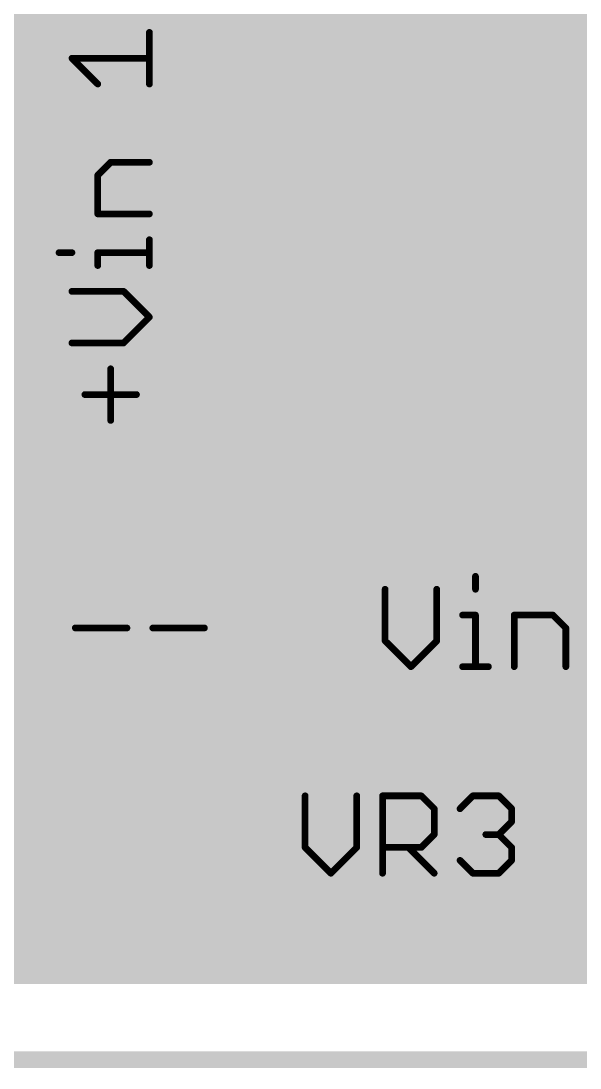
# Model space of a CAD drawing. Extents: x 0 to 10.8, y 0 to 6.1.
# Drawn here: x 1.825 to 2.157, y -0.013 to 0.61 of the extents above; entities that cross this region are included whole.
import ezdxf

# ---------------------------------------------------------------- set-up
doc = ezdxf.new("R2010")
doc.units = 0
for name, color, linetype in [('1', 22, 'CONTINUOUS'), ('16', 175, 'CONTINUOUS'), ('20', 7, 'CONTINUOUS'), ('21', 253, 'CONTINUOUS'), ('25', 253, 'CONTINUOUS')]:
    doc.layers.add(name, color=color, linetype=linetype)

msp = doc.modelspace()

# ---------------------------------------------------------------- linework, layer by layer
at = {"layer": '1', "const_width": 0.016}
for points in [[(1.303799, 0.608), (2.956, 0.608)], [(1.307697, 0.592), (2.956, 0.592)], [(1.307697, 0.576), (2.956, 0.576)], [(1.78811, 0.56), (2.319138, 0.56)], [(1.799697, 0.544), (2.308106, 0.544)], [(1.804035, 0.528), (2.304075, 0.528)], [(1.803193, 0.512), (2.305268, 0.512)], [(1.796555, 0.496), (2.312181, 0.496)], [(1.780996, 0.48), (2.328622, 0.48)], [(1.78411, 0.464), (2.323638, 0.464)], [(1.798039, 0.448), (2.310146, 0.448)], [(1.804035, 0.432), (2.304709, 0.432)], [(1.804035, 0.416), (2.304634, 0.416)], [(1.79822, 0.4), (2.309913, 0.4)], [(1.784555, 0.384), (2.32302, 0.384)], [(1.236701, 0.368), (2.828417, 0.368)], [(1.247984, 0.352), (2.835043, 0.352)], [(1.25637, 0.336), (2.846626, 0.336)], [(1.260657, 0.32), (2.862874, 0.32)], [(1.262925, 0.304), (7.723528, 0.304)], [(1.262925, 0.288), (7.727264, 0.288)], [(1.259886, 0.272), (7.732362, 0.272)], [(1.255563, 0.256), (7.741598, 0.256)], [(1.246327, 0.24), (7.755106, 0.24)], [(1.233839, 0.224), (7.775563, 0.224)], [(1.215079, 0.208), (9.19698, 0.208)], [(1.17602, 0.192), (9.21298, 0.192)], [(0.298996, 0.176), (9.22898, 0.176)], [(0.298996, 0.16), (9.24498, 0.16)], [(0.295382, 0.144), (9.26098, 0.144)], [(0.291094, 0.128), (9.27698, 0.128)], [(0.283201, 0.112), (9.29298, 0.112)], [(0.273961, 0.096), (9.30898, 0.096)], [(0.259091, 0.08), (9.330571, 0.08)], [(0.23974, 0.064), (10.569252, 0.064)], [(10.61385, 0.045122), (0.195146, 0.045122)], [(0.205894, 0.048), (10.603098, 0.048)]]:
    msp.add_lwpolyline(points, dxfattribs=at)
at = {"layer": '16'}
for points, const_width in [([(1.76, 0.525), (1.905, 0.67)], 0.01), ([(1.860043, 0.654736), (1.774185, 0.568878)], 0.016), ([(1.802331, 0.537638), (1.890634, 0.625941)], 0.016), ([(1.872693, 0.608), (7.823008, 0.608)], 0.016), ([(1.856693, 0.592), (7.759866, 0.592)], 0.016), ([(1.840693, 0.576), (7.764323, 0.576)], 0.016), ([(1.824693, 0.56), (2.319138, 0.56)], 0.016), ([(1.808693, 0.544), (2.308106, 0.544)], 0.016), ([(1.804035, 0.528), (2.304075, 0.528)], 0.016), ([(1.803193, 0.512), (2.305268, 0.512)], 0.016), ([(1.796555, 0.496), (2.312181, 0.496)], 0.016), ([(1.777386, 0.48), (2.328622, 0.48)], 0.016), ([(1.78411, 0.464), (2.323638, 0.464)], 0.016), ([(1.798039, 0.448), (2.310146, 0.448)], 0.016), ([(1.804035, 0.432), (2.304709, 0.432)], 0.016), ([(1.804035, 0.416), (2.304634, 0.416)], 0.016), ([(1.79822, 0.4), (2.309913, 0.4)], 0.016), ([(1.784555, 0.384), (2.32302, 0.384)], 0.016), ([(1.236701, 0.368), (2.828417, 0.368)], 0.016), ([(1.247984, 0.352), (2.835043, 0.352)], 0.016), ([(1.25637, 0.336), (2.846626, 0.336)], 0.016), ([(1.260657, 0.32), (2.862874, 0.32)], 0.016), ([(1.262925, 0.304), (7.723528, 0.304)], 0.016), ([(1.262925, 0.288), (7.727264, 0.288)], 0.016), ([(1.259886, 0.272), (7.732362, 0.272)], 0.016), ([(1.255563, 0.256), (7.741598, 0.256)], 0.016), ([(1.246327, 0.24), (7.755106, 0.24)], 0.016), ([(1.233839, 0.224), (7.775563, 0.224)], 0.016), ([(1.215079, 0.208), (10.514154, 0.208)], 0.016), ([(1.17602, 0.192), (10.51, 0.192)], 0.016), ([(0.298996, 0.176), (10.51, 0.176)], 0.016), ([(0.298996, 0.16), (10.51, 0.16)], 0.016), ([(0.295382, 0.144), (10.51361, 0.144)], 0.016), ([(0.291094, 0.128), (10.517898, 0.128)], 0.016), ([(0.283201, 0.112), (10.525791, 0.112)], 0.016), ([(0.273961, 0.096), (10.535031, 0.096)], 0.016), ([(0.259091, 0.08), (10.549906, 0.08)], 0.016), ([(0.23974, 0.064), (10.569252, 0.064)], 0.016), ([(10.61385, 0.045122), (0.195146, 0.045122)], 0.016), ([(0.205894, 0.048), (10.603098, 0.048)], 0.016)]:
    msp.add_lwpolyline(points, dxfattribs=dict(at, const_width=const_width))
at = {"layer": '16', "const_width": 0.008}
for points in [[(1.872693, 0.612, 1), (1.872693, 0.604)], [(1.856693, 0.596, 1), (1.856693, 0.588)], [(1.840693, 0.58, 1), (1.840693, 0.572)], [(1.824693, 0.564, 1), (1.824693, 0.556)]]:
    msp.add_lwpolyline(points, format="xyb", dxfattribs=at)
at = {"layer": '20', "const_width": 0.01}
msp.add_lwpolyline([(-0.000787, -0.007874), (10.807087, -0.007874)], dxfattribs=at)
at = {"layer": '21'}
for points, const_width in [([(1.901071, 0.572236), (1.901071, 0.602925)], 0.004), ([(1.870382, 0.572236), (1.855035, 0.587579)], 0.004), ([(1.855035, 0.587579), (1.901071, 0.587579)], 0.004), ([(1.870382, 0.518012), (1.878055, 0.525685)], 0.004), ([(1.878055, 0.525685), (1.901071, 0.525685)], 0.004), ([(2.303071, 0.520236), (1.803071, 0.520236)], 0.005), ([(1.870382, 0.494996), (1.870382, 0.518012)], 0.004), ([(1.901071, 0.494996), (1.870382, 0.494996)], 0.004), ([(1.901071, 0.464307), (1.901071, 0.47965)], 0.004), ([(1.847362, 0.471976), (1.855035, 0.471976)], 0.004), ([(1.870382, 0.464307), (1.870382, 0.471976)], 0.004), ([(1.870382, 0.471976), (1.901071, 0.471976)], 0.004), ([(1.885728, 0.448961), (1.855035, 0.448961)], 0.004), ([(1.901071, 0.433614), (1.885728, 0.448961)], 0.004), ([(1.885728, 0.418272), (1.901071, 0.433614)], 0.004), ([(1.855035, 0.418272), (1.885728, 0.418272)], 0.004), ([(1.878055, 0.372236), (1.878055, 0.402925)], 0.004), ([(1.862709, 0.387579), (1.893402, 0.387579)], 0.004), ([(2.455039, 0.32378), (1.655039, 0.32378)], 0.005), ([(2.094886, 0.279488), (2.094886, 0.271815)], 0.004), ([(2.041181, 0.271815), (2.041181, 0.241122)], 0.004), ([(2.07187, 0.241122), (2.07187, 0.271815)], 0.004), ([(2.087217, 0.256469), (2.094886, 0.256469)], 0.004), ([(2.094886, 0.256469), (2.094886, 0.22578)], 0.004), ([(2.117906, 0.22578), (2.117906, 0.256469)], 0.004), ([(2.117906, 0.256469), (2.140921, 0.256469)], 0.004), ([(2.140921, 0.256469), (2.148594, 0.248795)], 0.004), ([(1.857039, 0.248795), (1.887728, 0.248795)], 0.004), ([(1.903075, 0.248795), (1.933764, 0.248795)], 0.004), ([(2.148594, 0.248795), (2.148594, 0.22578)], 0.004), ([(2.041181, 0.241122), (2.056524, 0.22578)], 0.004), ([(2.056524, 0.22578), (2.07187, 0.241122)], 0.004), ([(2.087217, 0.22578), (2.102559, 0.22578)], 0.004)]:
    msp.add_lwpolyline(points, dxfattribs=dict(at, const_width=const_width))
at = {"layer": '21', "const_width": 0.002}
for points in [[(1.902071, 0.602925, 1), (1.900071, 0.602925)], [(1.855742, 0.588286, 1), (1.854328, 0.586872)], [(1.855035, 0.588579, 1), (1.855035, 0.586579)], [(1.901071, 0.586579, 1), (1.901071, 0.588579)], [(1.869675, 0.571529, 1), (1.871089, 0.572943)], [(1.900071, 0.572236, 1), (1.902071, 0.572236)], [(1.878055, 0.526685, 1), (1.878055, 0.524685)], [(1.878762, 0.524978, 1), (1.877348, 0.526392)], [(1.901071, 0.524685, 1), (1.901071, 0.526685)], [(1.871382, 0.518012, 1), (1.869382, 0.518012)], [(1.869675, 0.518719, 1), (1.871089, 0.517305)], [(1.870382, 0.495996, 1), (1.870382, 0.493996)], [(1.869382, 0.494996, 1), (1.871382, 0.494996)], [(1.901071, 0.493996, 1), (1.901071, 0.495996)], [(1.902071, 0.47965, 1), (1.900071, 0.47965)], [(1.847362, 0.472976, 1), (1.847362, 0.470976)], [(1.855035, 0.470976, 1), (1.855035, 0.472976)], [(1.871382, 0.471976, 1), (1.869382, 0.471976)], [(1.870382, 0.472976, 1), (1.870382, 0.470976)], [(1.901071, 0.470976, 1), (1.901071, 0.472976)], [(1.869382, 0.464307, 1), (1.871382, 0.464307)], [(1.900071, 0.464307, 1), (1.902071, 0.464307)], [(1.855035, 0.449961, 1), (1.855035, 0.447961)], [(1.886436, 0.449668, 1), (1.885021, 0.448254)], [(1.885728, 0.447961, 1), (1.885728, 0.449961)], [(1.901778, 0.432907, 1), (1.900364, 0.434321)], [(1.900364, 0.432907, 1), (1.901778, 0.434321)], [(1.855035, 0.419272, 1), (1.855035, 0.417272)], [(1.885021, 0.418979, 1), (1.886435, 0.417565)], [(1.885728, 0.417272, 1), (1.885728, 0.419272)], [(1.879055, 0.402925, 1), (1.877055, 0.402925)], [(1.862709, 0.388579, 1), (1.862709, 0.386579)], [(1.893402, 0.386579, 1), (1.893402, 0.388579)], [(1.877055, 0.372236, 1), (1.879055, 0.372236)], [(2.095886, 0.279488, 1), (2.093886, 0.279488)], [(2.042181, 0.271815, 1), (2.040181, 0.271815)], [(2.07287, 0.271815, 1), (2.07087, 0.271815)], [(2.093886, 0.271815, 1), (2.095886, 0.271815)], [(2.087217, 0.257469, 1), (2.087217, 0.255469)], [(2.095886, 0.256469, 1), (2.093886, 0.256469)], [(2.094886, 0.255469, 1), (2.094886, 0.257469)], [(2.118906, 0.256469, 1), (2.116906, 0.256469)], [(2.117906, 0.257469, 1), (2.117906, 0.255469)], [(2.141628, 0.257176, 1), (2.140214, 0.255761)], [(2.140921, 0.255469, 1), (2.140921, 0.257469)], [(1.857039, 0.249795, 1), (1.857039, 0.247795)], [(1.887728, 0.247795, 1), (1.887728, 0.249795)], [(1.903075, 0.249795, 1), (1.903075, 0.247795)], [(1.933764, 0.247795, 1), (1.933764, 0.249795)], [(2.149594, 0.248795, 1), (2.147594, 0.248795)], [(2.147887, 0.248088, 1), (2.149302, 0.249502)], [(2.041888, 0.241829, 1), (2.040474, 0.240415)], [(2.072577, 0.240415, 1), (2.071163, 0.241829)], [(2.040181, 0.241122, 1), (2.042181, 0.241122)], [(2.07087, 0.241122, 1), (2.07287, 0.241122)], [(2.055817, 0.226487, 1), (2.057231, 0.225072)], [(2.055817, 0.225072, 1), (2.057231, 0.226487)], [(2.087217, 0.22678, 1), (2.087217, 0.22478)], [(2.093886, 0.22578, 1), (2.095886, 0.22578)], [(2.102559, 0.22478, 1), (2.102559, 0.22678)], [(2.116906, 0.22578, 1), (2.118906, 0.22578)], [(2.147594, 0.22578, 1), (2.149594, 0.22578)]]:
    msp.add_lwpolyline(points, format="xyb", dxfattribs=at)
at = {"layer": '25', "const_width": 0.004}
for points in [[(1.993626, 0.148996), (1.993626, 0.118303)], [(2.024315, 0.118303), (2.024315, 0.148996)], [(2.039661, 0.102961), (2.039661, 0.148996)], [(2.039661, 0.148996), (2.062677, 0.148996)], [(2.062677, 0.148996), (2.07035, 0.141323)], [(2.085697, 0.141323), (2.093366, 0.148996)], [(2.093366, 0.148996), (2.108713, 0.148996)], [(2.108713, 0.148996), (2.116386, 0.141323)], [(2.07035, 0.141323), (2.07035, 0.125976)], [(2.116386, 0.141323), (2.116386, 0.13365)], [(2.116386, 0.13365), (2.108713, 0.125976)], [(2.07035, 0.125976), (2.062677, 0.118303)], [(2.108713, 0.125976), (2.101039, 0.125976)], [(2.108713, 0.125976), (2.116386, 0.118303)], [(1.993626, 0.118303), (2.008969, 0.102961)], [(2.008969, 0.102961), (2.024315, 0.118303)], [(2.062677, 0.118303), (2.039661, 0.118303)], [(2.055004, 0.118303), (2.07035, 0.102961)], [(2.116386, 0.118303), (2.116386, 0.11063)], [(2.093366, 0.102961), (2.085697, 0.11063)], [(2.116386, 0.11063), (2.108713, 0.102961)], [(2.108713, 0.102961), (2.093366, 0.102961)]]:
    msp.add_lwpolyline(points, dxfattribs=at)
at = {"layer": '25', "const_width": 0.002}
for points in [[(1.994626, 0.148996, 1), (1.992626, 0.148996)], [(2.025315, 0.148996, 1), (2.023315, 0.148996)], [(2.040661, 0.148996, 1), (2.038661, 0.148996)], [(2.039661, 0.149996, 1), (2.039661, 0.147996)], [(2.063384, 0.149703, 1), (2.06197, 0.148289)], [(2.062677, 0.147996, 1), (2.062677, 0.149996)], [(2.093366, 0.149996, 1), (2.093366, 0.147996)], [(2.094073, 0.148289, 1), (2.092659, 0.149703)], [(2.10942, 0.149703, 1), (2.108005, 0.148289)], [(2.108713, 0.147996, 1), (2.108713, 0.149996)], [(2.07135, 0.141323, 1), (2.06935, 0.141323)], [(2.117386, 0.141323, 1), (2.115386, 0.141323)], [(2.069643, 0.140616, 1), (2.071058, 0.14203)], [(2.08499, 0.14203, 1), (2.086404, 0.140616)], [(2.115679, 0.140616, 1), (2.117093, 0.14203)], [(2.115386, 0.13365, 1), (2.117386, 0.13365)], [(2.117093, 0.132942, 1), (2.115679, 0.134357)], [(2.06935, 0.125976, 1), (2.07135, 0.125976)], [(2.071058, 0.125269, 1), (2.069643, 0.126683)], [(2.101039, 0.126976, 1), (2.101039, 0.124976)], [(2.10942, 0.126683, 1), (2.108005, 0.125269)], [(2.108005, 0.126683, 1), (2.10942, 0.125269)], [(2.108713, 0.124976, 1), (2.108713, 0.126976)], [(1.994333, 0.11901, 1), (1.992919, 0.117596)], [(1.992626, 0.118303, 1), (1.994626, 0.118303)], [(2.023315, 0.118303, 1), (2.025315, 0.118303)], [(2.025022, 0.117596, 1), (2.023608, 0.11901)], [(2.039661, 0.119303, 1), (2.039661, 0.117303)], [(2.055711, 0.11901, 1), (2.054297, 0.117596)], [(2.06197, 0.11901, 1), (2.063384, 0.117596)], [(2.062677, 0.117303, 1), (2.062677, 0.119303)], [(2.117386, 0.118303, 1), (2.115386, 0.118303)], [(2.115679, 0.117596, 1), (2.117093, 0.11901)], [(2.086404, 0.111337, 1), (2.08499, 0.109923)], [(2.117093, 0.109923, 1), (2.115679, 0.111337)], [(2.115386, 0.11063, 1), (2.117386, 0.11063)], [(2.008261, 0.103668, 1), (2.009676, 0.102253)], [(2.008261, 0.102254, 1), (2.009676, 0.103668)], [(2.038661, 0.102961, 1), (2.040661, 0.102961)], [(2.069643, 0.102253, 1), (2.071057, 0.103668)], [(2.093366, 0.103961, 1), (2.093366, 0.101961)], [(2.092659, 0.102254, 1), (2.094073, 0.103668)], [(2.108006, 0.103668, 1), (2.10942, 0.102253)], [(2.108713, 0.101961, 1), (2.108713, 0.103961)]]:
    msp.add_lwpolyline(points, format="xyb", dxfattribs=at)

doc.saveas('drawing.dxf')
